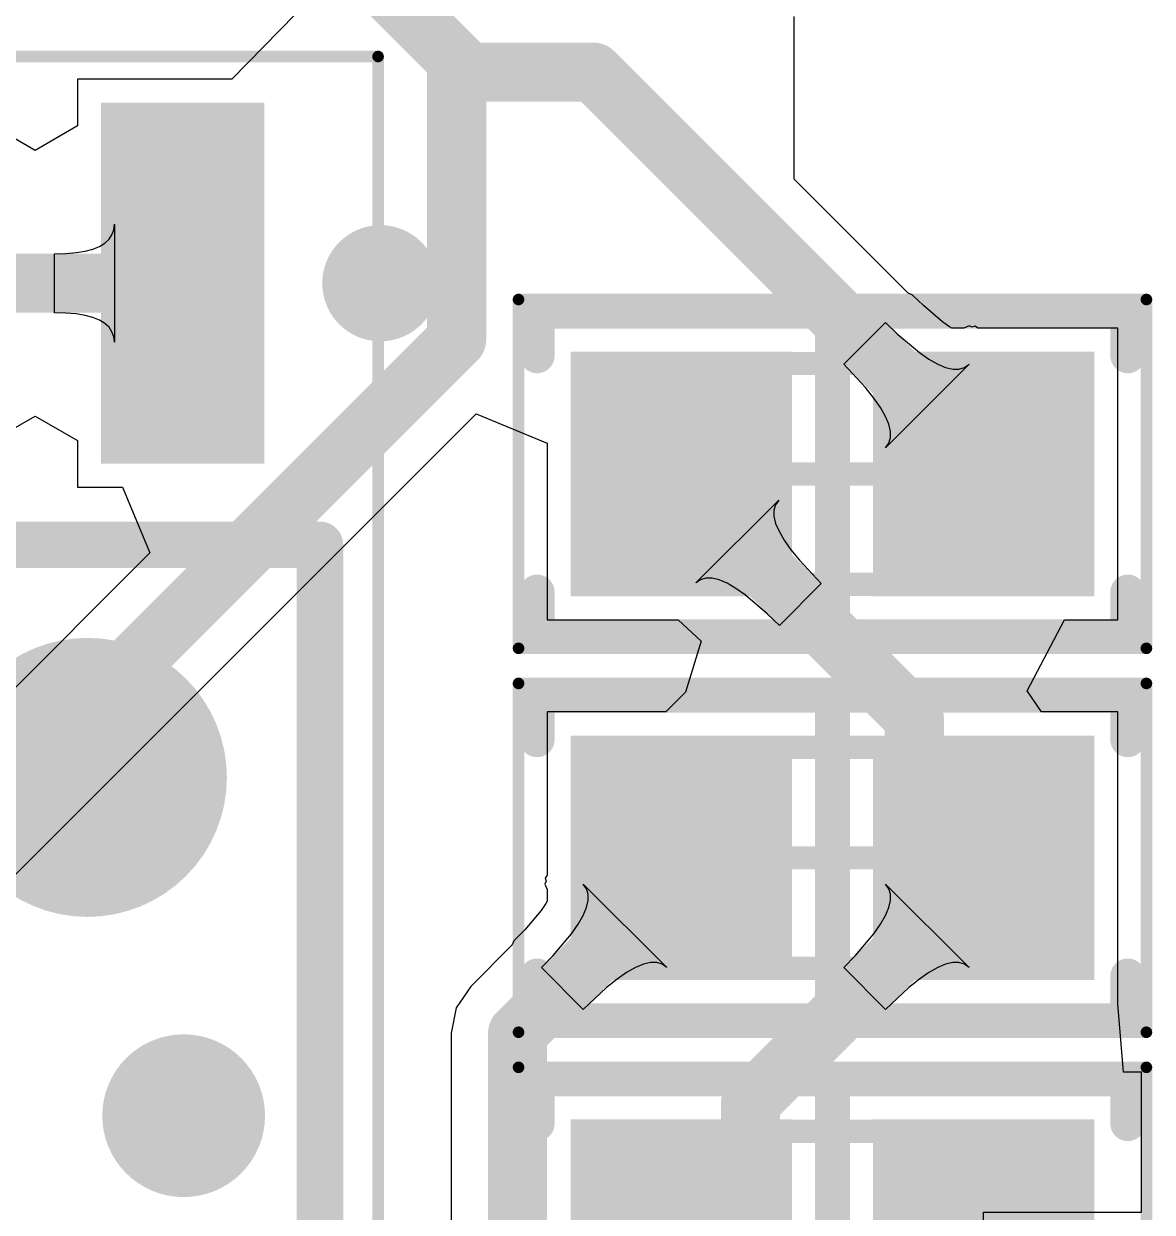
# Model space of a CAD drawing. Header units: millimetres. Extents: x 5.78 to 6.87, y 0.85 to 2.46.
# Drawn here: x 6.2131 to 6.4041, y 1.775 to 1.9762 of the extents above; entities that cross this region are included whole.
import ezdxf

# ---------------------------------------------------------------- set-up
doc = ezdxf.new("R2010")
doc.units = ezdxf.units.MM
doc.header["$MEASUREMENT"] = 0
for name, color, linetype in [('BottomLayer', 5, 'Continuous'), ('Mechanical13', 56, 'Continuous'), ('Mechanical15', 56, 'Continuous'), ('MultiLayer', 9, 'Continuous'), ('TopLayer', 1, 'Continuous'), ('TopOverlay', 2, 'Continuous'), ('TopPaste', 8, 'Continuous'), ('TopSolder', 216, 'Continuous'), ('ViaHoleLayer', 16, 'Continuous')]:
    doc.layers.add(name, color=color, linetype=linetype)

# ---------------------------------------------------------------- blocks, each defined once
blk = doc.blocks.new('34355DA5_B1DA_47C2_A88A_ECF82120A4F7_52')
at = {"layer": 'Mechanical15', "const_width": 0.00197}
for points in [[(-0.14567, -0.18307), (-0.14567, 0.18307)], [(0.14567, 0.18307), (-0.14567, 0.18307)]]:
    blk.add_lwpolyline(points, dxfattribs=at)
at = {"layer": 'Mechanical15', "const_width": 0.000984}
blk.add_lwpolyline([(-0.14616, 0.18307, 1), (-0.14518, 0.18307, 1)], format="xyb", close=True, dxfattribs=at)
blk.add_lwpolyline([(-0.14616, 0.18307, 1), (-0.14518, 0.18307, 1)], format="xyb", close=True, dxfattribs=at)
at = {"layer": 'TopLayer'}
blk.add_solid([(-0.07874, 0.13819), (-0.07874, 0.16181), (-0.13583, 0.13819), (-0.13583, 0.16181)], dxfattribs=at)
at = {"layer": 'TopOverlay'}
for points, const_width in [([(-0.10236, 0.18346, 1), (-0.1122, 0.18346, 1)], 0.00984), ([(-0.11467, 0.18346, 1), (-0.10974, 0.18346, 1)], 0.00492), ([(-0.10482, 0.18346, 1), (-0.0999, 0.18346, 1)], 0.00492), ([(-0.06496, 0.17323, 1), (-0.06102, 0.17323, 1)], 0.00394), ([(-0.06496, 0.17323, 1), (-0.06102, 0.17323, 1)], 0.00394), ([(-0.01181, 0.13386, 1), (-0.03543, 0.13386, 1)], 0.02362), ([(-0.04134, 0.13386, 1), (-0.02953, 0.13386, 1)], 0.01181), ([(-0.01772, 0.13386, 1), (-0.00591, 0.13386, 1)], 0.01181)]:
    blk.add_lwpolyline(points, format="xyb", close=True, dxfattribs=dict(at, const_width=const_width))
at = {"layer": 'TopOverlay', "const_width": 0.00787}
for points in [[(-0.06299, -0.17323), (-0.06299, 0.17323)], [(0.06299, 0.17323), (-0.06299, 0.17323)]]:
    blk.add_lwpolyline(points, dxfattribs=at)
at = {"layer": 'TopPaste'}
blk.add_solid([(-0.07874, 0.13819), (-0.07874, 0.16181), (-0.13583, 0.13819), (-0.13583, 0.16181)], dxfattribs=at)
at = {"layer": 'TopSolder'}
blk.add_solid([(-0.07674, 0.13619), (-0.07674, 0.16381), (-0.13783, 0.13619), (-0.13783, 0.16381)], dxfattribs=at)
blk = doc.blocks.new('RES_0603_1608_70')
at = {"layer": 'Mechanical13', "const_width": 0.00394}
for points in [[(-0.03445, 0.0187), (-0.03445, -0.0187)], [(0.03445, 0.0187), (-0.03445, 0.0187)], [(0.03445, 0.0187), (0.03445, -0.0187)], [(0.03445, -0.0187), (-0.03445, -0.0187)]]:
    blk.add_lwpolyline(points, dxfattribs=at)
at = {"layer": 'Mechanical13', "const_width": 0.00197}
for points in [[(-0.03543, 0.0187, 1), (-0.03346, 0.0187, 1)], [(-0.03543, 0.0187, 1), (-0.03346, 0.0187, 1)], [(0.03346, 0.0187, 1), (0.03543, 0.0187, 1)], [(0.03346, 0.0187, 1), (0.03543, 0.0187, 1)], [(-0.03543, -0.0187, 1), (-0.03346, -0.0187, 1)], [(-0.03543, -0.0187, 1), (-0.03346, -0.0187, 1)], [(0.03346, -0.0187, 1), (0.03543, -0.0187, 1)], [(0.03346, -0.0187, 1), (0.03543, -0.0187, 1)]]:
    blk.add_lwpolyline(points, format="xyb", close=True, dxfattribs=at)
at = {"layer": 'Mechanical15'}
for points, const_width in [([(-0.05315, 0.02953), (-0.05315, -0.02953)], 0.00197), ([(0.05315, 0.02953), (-0.05315, 0.02953)], 0.00197), ([(0.05315, 0.02953), (0.05315, -0.02953)], 0.00197), ([(0, 0.0187), (0, -0.0187)], 0.00394), ([(0.0187, 0), (-0.0187, 0)], 0.00394), ([(0.05315, -0.02953), (-0.05315, -0.02953)], 0.00197)]:
    blk.add_lwpolyline(points, dxfattribs=dict(at, const_width=const_width))
for points, const_width in [([(-0.05364, 0.02953, 1), (-0.05266, 0.02953, 1)], 0.000984), ([(-0.05364, 0.02953, 1), (-0.05266, 0.02953, 1)], 0.000984), ([(0.05266, 0.02953, 1), (0.05364, 0.02953, 1)], 0.000984), ([(0.05266, 0.02953, 1), (0.05364, 0.02953, 1)], 0.000984), ([(-0.00098, 0.0187, 1), (0.00098, 0.0187, 1)], 0.00197), ([(-0.01968, 0, 1), (-0.01772, 0, 1)], 0.00197), ([(0.01772, 0, 1), (0.01968, 0, 1)], 0.00197), ([(-0.00098, -0.0187, 1), (0.00098, -0.0187, 1)], 0.00197), ([(-0.05364, -0.02953, 1), (-0.05266, -0.02953, 1)], 0.000984), ([(-0.05364, -0.02953, 1), (-0.05266, -0.02953, 1)], 0.000984), ([(0.05266, -0.02953, 1), (0.05364, -0.02953, 1)], 0.000984), ([(0.05266, -0.02953, 1), (0.05364, -0.02953, 1)], 0.000984)]:
    blk.add_lwpolyline(points, format="xyb", close=True, dxfattribs=dict(at, const_width=const_width))
at = {"layer": 'TopLayer'}
for points in [[(-0.00886, -0.0187), (-0.00886, 0.0187), (-0.04232, -0.0187), (-0.04232, 0.0187)], [(0.04232, -0.0187), (0.04232, 0.0187), (0.00886, -0.0187), (0.00886, 0.0187)]]:
    blk.add_solid(points, dxfattribs=at)
at = {"layer": 'TopOverlay', "const_width": 0.00591}
for points in [[(-0.05, 0.02756), (-0.05, 0.02)], [(0.05, 0.02756), (-0.05, 0.02756)], [(0, 0.02756), (0, -0.02756)], [(0.05, 0.02756), (0.05, 0.02)], [(-0.05, -0.02), (-0.05, -0.02756)], [(0.05, -0.02), (0.05, -0.02756)], [(0.05, -0.02756), (-0.05, -0.02756)]]:
    blk.add_lwpolyline(points, dxfattribs=at)
at = {"layer": 'TopOverlay', "const_width": 0.00295}
for points in [[(-0.05148, 0.02756, 1), (-0.04852, 0.02756, 1)], [(-0.05148, 0.02756, 1), (-0.04852, 0.02756, 1)], [(-0.00148, 0.02756, 1), (0.00148, 0.02756, 1)], [(0.04852, 0.02756, 1), (0.05148, 0.02756, 1)], [(0.04852, 0.02756, 1), (0.05148, 0.02756, 1)], [(-0.05148, 0.02, 1), (-0.04852, 0.02, 1)], [(0.04852, 0.02, 1), (0.05148, 0.02, 1)], [(-0.05148, -0.02, 1), (-0.04852, -0.02, 1)], [(0.04852, -0.02, 1), (0.05148, -0.02, 1)], [(-0.05148, -0.02756, 1), (-0.04852, -0.02756, 1)], [(-0.05148, -0.02756, 1), (-0.04852, -0.02756, 1)], [(-0.00148, -0.02756, 1), (0.00148, -0.02756, 1)], [(0.04852, -0.02756, 1), (0.05148, -0.02756, 1)], [(0.04852, -0.02756, 1), (0.05148, -0.02756, 1)]]:
    blk.add_lwpolyline(points, format="xyb", close=True, dxfattribs=at)
at = {"layer": 'TopPaste'}
for points in [[(-0.00886, -0.0187), (-0.00886, 0.0187), (-0.04232, -0.0187), (-0.04232, 0.0187)], [(0.04232, -0.0187), (0.04232, 0.0187), (0.00886, -0.0187), (0.00886, 0.0187)]]:
    blk.add_solid(points, dxfattribs=at)
at = {"layer": 'TopSolder'}
for points in [[(-0.00686, -0.0207), (-0.00686, 0.0207), (-0.04432, -0.0207), (-0.04432, 0.0207)], [(0.04432, -0.0207), (0.04432, 0.0207), (0.00686, -0.0207), (0.00686, 0.0207)]]:
    blk.add_solid(points, dxfattribs=at)
blk = doc.blocks.new('RES_0603_1608_71')
at = {"layer": 'Mechanical13', "const_width": 0.00394}
for points in [[(-0.03445, 0.0187), (-0.03445, -0.0187)], [(0.03445, 0.0187), (-0.03445, 0.0187)], [(0.03445, 0.0187), (0.03445, -0.0187)], [(0.03445, -0.0187), (-0.03445, -0.0187)]]:
    blk.add_lwpolyline(points, dxfattribs=at)
at = {"layer": 'Mechanical13', "const_width": 0.00197}
for points in [[(-0.03543, 0.0187, 1), (-0.03346, 0.0187, 1)], [(-0.03543, 0.0187, 1), (-0.03346, 0.0187, 1)], [(0.03346, 0.0187, 1), (0.03543, 0.0187, 1)], [(0.03346, 0.0187, 1), (0.03543, 0.0187, 1)], [(-0.03543, -0.0187, 1), (-0.03346, -0.0187, 1)], [(-0.03543, -0.0187, 1), (-0.03346, -0.0187, 1)], [(0.03346, -0.0187, 1), (0.03543, -0.0187, 1)], [(0.03346, -0.0187, 1), (0.03543, -0.0187, 1)]]:
    blk.add_lwpolyline(points, format="xyb", close=True, dxfattribs=at)
at = {"layer": 'Mechanical15'}
for points, const_width in [([(-0.05315, 0.02953), (-0.05315, -0.02953)], 0.00197), ([(0.05315, 0.02953), (-0.05315, 0.02953)], 0.00197), ([(0.05315, 0.02953), (0.05315, -0.02953)], 0.00197), ([(0, 0.0187), (0, -0.0187)], 0.00394), ([(0.0187, 0), (-0.0187, 0)], 0.00394), ([(0.05315, -0.02953), (-0.05315, -0.02953)], 0.00197)]:
    blk.add_lwpolyline(points, dxfattribs=dict(at, const_width=const_width))
for points, const_width in [([(-0.05364, 0.02953, 1), (-0.05266, 0.02953, 1)], 0.000984), ([(-0.05364, 0.02953, 1), (-0.05266, 0.02953, 1)], 0.000984), ([(0.05266, 0.02953, 1), (0.05364, 0.02953, 1)], 0.000984), ([(0.05266, 0.02953, 1), (0.05364, 0.02953, 1)], 0.000984), ([(-0.00098, 0.0187, 1), (0.00098, 0.0187, 1)], 0.00197), ([(-0.01968, 0, 1), (-0.01772, 0, 1)], 0.00197), ([(0.01772, 0, 1), (0.01968, 0, 1)], 0.00197), ([(-0.00098, -0.0187, 1), (0.00098, -0.0187, 1)], 0.00197), ([(-0.05364, -0.02953, 1), (-0.05266, -0.02953, 1)], 0.000984), ([(-0.05364, -0.02953, 1), (-0.05266, -0.02953, 1)], 0.000984), ([(0.05266, -0.02953, 1), (0.05364, -0.02953, 1)], 0.000984), ([(0.05266, -0.02953, 1), (0.05364, -0.02953, 1)], 0.000984)]:
    blk.add_lwpolyline(points, format="xyb", close=True, dxfattribs=dict(at, const_width=const_width))
at = {"layer": 'TopLayer'}
for points in [[(-0.00886, -0.0187), (-0.00886, 0.0187), (-0.04232, -0.0187), (-0.04232, 0.0187)], [(0.04232, -0.0187), (0.04232, 0.0187), (0.00886, -0.0187), (0.00886, 0.0187)]]:
    blk.add_solid(points, dxfattribs=at)
at = {"layer": 'TopOverlay', "const_width": 0.00591}
for points in [[(-0.05, 0.02756), (-0.05, 0.02)], [(0.05, 0.02756), (-0.05, 0.02756)], [(0, 0.02756), (0, -0.02756)], [(0.05, 0.02756), (0.05, 0.02)], [(-0.05, -0.02), (-0.05, -0.02756)], [(0.05, -0.02), (0.05, -0.02756)], [(0.05, -0.02756), (-0.05, -0.02756)]]:
    blk.add_lwpolyline(points, dxfattribs=at)
at = {"layer": 'TopOverlay', "const_width": 0.00295}
for points in [[(-0.05148, 0.02756, 1), (-0.04852, 0.02756, 1)], [(-0.05148, 0.02756, 1), (-0.04852, 0.02756, 1)], [(-0.00148, 0.02756, 1), (0.00148, 0.02756, 1)], [(0.04852, 0.02756, 1), (0.05148, 0.02756, 1)], [(0.04852, 0.02756, 1), (0.05148, 0.02756, 1)], [(-0.05148, 0.02, 1), (-0.04852, 0.02, 1)], [(0.04852, 0.02, 1), (0.05148, 0.02, 1)], [(-0.05148, -0.02, 1), (-0.04852, -0.02, 1)], [(0.04852, -0.02, 1), (0.05148, -0.02, 1)], [(-0.05148, -0.02756, 1), (-0.04852, -0.02756, 1)], [(-0.05148, -0.02756, 1), (-0.04852, -0.02756, 1)], [(-0.00148, -0.02756, 1), (0.00148, -0.02756, 1)], [(0.04852, -0.02756, 1), (0.05148, -0.02756, 1)], [(0.04852, -0.02756, 1), (0.05148, -0.02756, 1)]]:
    blk.add_lwpolyline(points, format="xyb", close=True, dxfattribs=at)
at = {"layer": 'TopPaste'}
for points in [[(-0.00886, -0.0187), (-0.00886, 0.0187), (-0.04232, -0.0187), (-0.04232, 0.0187)], [(0.04232, -0.0187), (0.04232, 0.0187), (0.00886, -0.0187), (0.00886, 0.0187)]]:
    blk.add_solid(points, dxfattribs=at)
at = {"layer": 'TopSolder'}
for points in [[(-0.00686, -0.0207), (-0.00686, 0.0207), (-0.04432, -0.0207), (-0.04432, 0.0207)], [(0.04432, -0.0207), (0.04432, 0.0207), (0.00686, -0.0207), (0.00686, 0.0207)]]:
    blk.add_solid(points, dxfattribs=at)
blk = doc.blocks.new('RES_0603_1608_72')
at = {"layer": 'Mechanical13', "const_width": 0.00394}
for points in [[(-0.03445, 0.0187), (-0.03445, -0.0187)], [(0.03445, 0.0187), (-0.03445, 0.0187)], [(0.03445, 0.0187), (0.03445, -0.0187)], [(0.03445, -0.0187), (-0.03445, -0.0187)]]:
    blk.add_lwpolyline(points, dxfattribs=at)
at = {"layer": 'Mechanical13', "const_width": 0.00197}
for points in [[(-0.03543, 0.0187, 1), (-0.03346, 0.0187, 1)], [(-0.03543, 0.0187, 1), (-0.03346, 0.0187, 1)], [(0.03346, 0.0187, 1), (0.03543, 0.0187, 1)], [(0.03346, 0.0187, 1), (0.03543, 0.0187, 1)], [(-0.03543, -0.0187, 1), (-0.03346, -0.0187, 1)], [(-0.03543, -0.0187, 1), (-0.03346, -0.0187, 1)], [(0.03346, -0.0187, 1), (0.03543, -0.0187, 1)], [(0.03346, -0.0187, 1), (0.03543, -0.0187, 1)]]:
    blk.add_lwpolyline(points, format="xyb", close=True, dxfattribs=at)
at = {"layer": 'Mechanical15'}
for points, const_width in [([(-0.05315, 0.02953), (-0.05315, -0.02953)], 0.00197), ([(0.05315, 0.02953), (-0.05315, 0.02953)], 0.00197), ([(0.05315, 0.02953), (0.05315, -0.02953)], 0.00197), ([(0, 0.0187), (0, -0.0187)], 0.00394), ([(0.0187, 0), (-0.0187, 0)], 0.00394), ([(0.05315, -0.02953), (-0.05315, -0.02953)], 0.00197)]:
    blk.add_lwpolyline(points, dxfattribs=dict(at, const_width=const_width))
for points, const_width in [([(-0.05364, 0.02953, 1), (-0.05266, 0.02953, 1)], 0.000984), ([(-0.05364, 0.02953, 1), (-0.05266, 0.02953, 1)], 0.000984), ([(0.05266, 0.02953, 1), (0.05364, 0.02953, 1)], 0.000984), ([(0.05266, 0.02953, 1), (0.05364, 0.02953, 1)], 0.000984), ([(-0.00098, 0.0187, 1), (0.00098, 0.0187, 1)], 0.00197), ([(-0.01968, 0, 1), (-0.01772, 0, 1)], 0.00197), ([(0.01772, 0, 1), (0.01968, 0, 1)], 0.00197), ([(-0.00098, -0.0187, 1), (0.00098, -0.0187, 1)], 0.00197), ([(-0.05364, -0.02953, 1), (-0.05266, -0.02953, 1)], 0.000984), ([(-0.05364, -0.02953, 1), (-0.05266, -0.02953, 1)], 0.000984), ([(0.05266, -0.02953, 1), (0.05364, -0.02953, 1)], 0.000984), ([(0.05266, -0.02953, 1), (0.05364, -0.02953, 1)], 0.000984)]:
    blk.add_lwpolyline(points, format="xyb", close=True, dxfattribs=dict(at, const_width=const_width))
at = {"layer": 'TopLayer'}
for points in [[(-0.00886, -0.0187), (-0.00886, 0.0187), (-0.04232, -0.0187), (-0.04232, 0.0187)], [(0.04232, -0.0187), (0.04232, 0.0187), (0.00886, -0.0187), (0.00886, 0.0187)]]:
    blk.add_solid(points, dxfattribs=at)
at = {"layer": 'TopOverlay', "const_width": 0.00591}
for points in [[(-0.05, 0.02756), (-0.05, 0.02)], [(0.05, 0.02756), (-0.05, 0.02756)], [(0, 0.02756), (0, -0.02756)], [(0.05, 0.02756), (0.05, 0.02)], [(-0.05, -0.02), (-0.05, -0.02756)], [(0.05, -0.02), (0.05, -0.02756)], [(0.05, -0.02756), (-0.05, -0.02756)]]:
    blk.add_lwpolyline(points, dxfattribs=at)
at = {"layer": 'TopOverlay', "const_width": 0.00295}
for points in [[(-0.05148, 0.02756, 1), (-0.04852, 0.02756, 1)], [(-0.05148, 0.02756, 1), (-0.04852, 0.02756, 1)], [(-0.00148, 0.02756, 1), (0.00148, 0.02756, 1)], [(0.04852, 0.02756, 1), (0.05148, 0.02756, 1)], [(0.04852, 0.02756, 1), (0.05148, 0.02756, 1)], [(-0.05148, 0.02, 1), (-0.04852, 0.02, 1)], [(0.04852, 0.02, 1), (0.05148, 0.02, 1)], [(-0.05148, -0.02, 1), (-0.04852, -0.02, 1)], [(0.04852, -0.02, 1), (0.05148, -0.02, 1)], [(-0.05148, -0.02756, 1), (-0.04852, -0.02756, 1)], [(-0.05148, -0.02756, 1), (-0.04852, -0.02756, 1)], [(-0.00148, -0.02756, 1), (0.00148, -0.02756, 1)], [(0.04852, -0.02756, 1), (0.05148, -0.02756, 1)], [(0.04852, -0.02756, 1), (0.05148, -0.02756, 1)]]:
    blk.add_lwpolyline(points, format="xyb", close=True, dxfattribs=at)
at = {"layer": 'TopPaste'}
for points in [[(-0.00886, -0.0187), (-0.00886, 0.0187), (-0.04232, -0.0187), (-0.04232, 0.0187)], [(0.04232, -0.0187), (0.04232, 0.0187), (0.00886, -0.0187), (0.00886, 0.0187)]]:
    blk.add_solid(points, dxfattribs=at)
at = {"layer": 'TopSolder'}
for points in [[(-0.00686, -0.0207), (-0.00686, 0.0207), (-0.04432, -0.0207), (-0.04432, 0.0207)], [(0.04432, -0.0207), (0.04432, 0.0207), (0.00686, -0.0207), (0.00686, 0.0207)]]:
    blk.add_solid(points, dxfattribs=at)

msp = doc.modelspace()

# ---------------------------------------------------------------- linework, layer by layer
at = {"layer": 'BottomLayer', "const_width": 0.01378}
msp.add_lwpolyline([(6.23327, 1.79134, 1), (6.24705, 1.79134, 1)], format="xyb", close=True, dxfattribs=at)
at = {"layer": 'MultiLayer', "const_width": 0.01378}
msp.add_lwpolyline([(6.23327, 1.79134, 1), (6.24705, 1.79134, 1)], format="xyb", close=True, dxfattribs=at)
at = {"layer": 'TopLayer'}
for p, q in [((6.25908, 1.97785), (6.2483, 1.96683)), ((6.34351, 1.94991), (6.34351, 1.97743)), ((6.2483, 1.96683), (6.22219, 1.96683)), ((6.22219, 1.96683), (6.22219, 1.95892)), ((6.215, 1.95477), (6.20781, 1.95892)), ((6.22219, 1.95892), (6.215, 1.95477)), ((6.36284, 1.93058), (6.34351, 1.94991)), ((6.22833, 1.94133), (6.22843, 1.94228)), ((6.22843, 1.94228), (6.22843, 1.92228)), ((6.22681, 1.93908), (6.22752, 1.93973)), ((6.22752, 1.93973), (6.22802, 1.94048)), ((6.22802, 1.94048), (6.22833, 1.94133)), ((6.22195, 1.93748), (6.22347, 1.93773)), ((6.22347, 1.93773), (6.22479, 1.93808)), ((6.22479, 1.93808), (6.2259, 1.93853)), ((6.2259, 1.93853), (6.22681, 1.93908)), ((6.21831, 1.93728), (6.22023, 1.93733)), ((6.21831, 1.92728), (6.21831, 1.93728)), ((6.22023, 1.93733), (6.22195, 1.93748)), ((6.36349, 1.93032), (6.36284, 1.93058)), ((6.36539, 1.92849), (6.36349, 1.93032)), ((6.36867, 1.92572), (6.36539, 1.92849)), ((6.22023, 1.92723), (6.21831, 1.92728)), ((6.22195, 1.92708), (6.22023, 1.92723)), ((6.22347, 1.92683), (6.22195, 1.92708)), ((6.22479, 1.92648), (6.22347, 1.92683)), ((6.2259, 1.92603), (6.22479, 1.92648)), ((6.22681, 1.92548), (6.2259, 1.92603)), ((6.35191, 1.91858), (6.35898, 1.92565)), ((6.35898, 1.92565), (6.36103, 1.92367)), ((6.3698, 1.92493), (6.36867, 1.92572)), ((6.22752, 1.92483), (6.22681, 1.92548)), ((6.22802, 1.92408), (6.22752, 1.92483)), ((6.22833, 1.92323), (6.22802, 1.92408)), ((6.36103, 1.92367), (6.36471, 1.92056)), ((6.3702, 1.9247), (6.3698, 1.92493)), ((6.37222, 1.9247), (6.3702, 1.9247)), ((6.37312, 1.92508), (6.37222, 1.9247)), ((6.37361, 1.92487), (6.37312, 1.92508)), ((6.37413, 1.925), (6.37361, 1.92487)), ((6.37461, 1.9247), (6.37413, 1.925)), ((6.39832, 1.9247), (6.37461, 1.9247)), ((6.39832, 1.8753), (6.39832, 1.9247)), ((6.22843, 1.92228), (6.22833, 1.92323)), ((6.36471, 1.92056), (6.36633, 1.91943)), ((6.35558, 1.91462), (6.35191, 1.91858)), ((6.37312, 1.91858), (6.35898, 1.90444)), ((6.36633, 1.91943), (6.36782, 1.91858)), ((6.36782, 1.91858), (6.36916, 1.91802)), ((6.36916, 1.91802), (6.37036, 1.91773)), ((6.37036, 1.91773), (6.37142, 1.91773)), ((6.37142, 1.91773), (6.37234, 1.91802)), ((6.37234, 1.91802), (6.37312, 1.91858)), ((6.357, 1.91285), (6.35558, 1.91462)), ((6.35813, 1.91123), (6.357, 1.91285)), ((6.20356, 1.82408), (6.28968, 1.91019)), ((6.20781, 1.90565), (6.215, 1.9098)), ((6.215, 1.9098), (6.22219, 1.90565)), ((6.28968, 1.91019), (6.30168, 1.90522)), ((6.35898, 1.90974), (6.35813, 1.91123)), ((6.35954, 1.9084), (6.35898, 1.90974)), ((6.35983, 1.9072), (6.35954, 1.9084)), ((6.22219, 1.90565), (6.22219, 1.89774)), ((6.35954, 1.90522), (6.35983, 1.90614)), ((6.35983, 1.90614), (6.35983, 1.9072)), ((6.30168, 1.90522), (6.30168, 1.8753)), ((6.35898, 1.90444), (6.35954, 1.90522)), ((6.22219, 1.89774), (6.22983, 1.89774)), ((6.22983, 1.89774), (6.23442, 1.88665)), ((6.32688, 1.88154), (6.3409, 1.89556)), ((6.3409, 1.89556), (6.34035, 1.89479)), ((6.34035, 1.89479), (6.34008, 1.89388)), ((6.34008, 1.89388), (6.34009, 1.89283)), ((6.34009, 1.89283), (6.34038, 1.89163)), ((6.34038, 1.89163), (6.34096, 1.89029)), ((6.34096, 1.89029), (6.34182, 1.8888)), ((6.34182, 1.8888), (6.34297, 1.88717)), ((6.23442, 1.88665), (6.19099, 1.84322)), ((6.34297, 1.88717), (6.34439, 1.8854)), ((6.34439, 1.8854), (6.34809, 1.88142)), ((6.32765, 1.88209), (6.32688, 1.88154)), ((6.32856, 1.88236), (6.32765, 1.88209)), ((6.32961, 1.88235), (6.32856, 1.88236)), ((6.33081, 1.88206), (6.32961, 1.88235)), ((6.33215, 1.88148), (6.33081, 1.88206)), ((6.33364, 1.88062), (6.33215, 1.88148)), ((6.34809, 1.88142), (6.34102, 1.87435)), ((6.33527, 1.87948), (6.33364, 1.88062)), ((6.33896, 1.87634), (6.33527, 1.87948)), ((6.34102, 1.87435), (6.33896, 1.87634)), ((6.30168, 1.8753), (6.32388, 1.8753)), ((6.32388, 1.8753), (6.32775, 1.8717)), ((6.38295, 1.8633), (6.38928, 1.8753)), ((6.38928, 1.8753), (6.39832, 1.8753)), ((6.32775, 1.8717), (6.32514, 1.86305)), ((6.38541, 1.8597), (6.38295, 1.8633)), ((6.32514, 1.86305), (6.32181, 1.8597)), ((6.32181, 1.8597), (6.30168, 1.8597)), ((6.30168, 1.8597), (6.30168, 1.83206)), ((6.39832, 1.8597), (6.38541, 1.8597)), ((6.39832, 1.8103), (6.39832, 1.8597)), ((6.30151, 1.83105), (6.3013, 1.83056)), ((6.30168, 1.83206), (6.30138, 1.83157)), ((6.30138, 1.83157), (6.30151, 1.83105)), ((6.3013, 1.83056), (6.30168, 1.82966)), ((6.30168, 1.82966), (6.30168, 1.82764)), ((6.30836, 1.82978), (6.3078, 1.83056)), ((6.3078, 1.83056), (6.32194, 1.81642)), ((6.30865, 1.82886), (6.30836, 1.82978)), ((6.35954, 1.82978), (6.35898, 1.83056)), ((6.35898, 1.83056), (6.37312, 1.81642)), ((6.35983, 1.82886), (6.35954, 1.82978)), ((6.30145, 1.82725), (6.30066, 1.82611)), ((6.30168, 1.82764), (6.30145, 1.82725)), ((6.30836, 1.8266), (6.30865, 1.8278)), ((6.30865, 1.8278), (6.30865, 1.82886)), ((6.35954, 1.8266), (6.35983, 1.8278)), ((6.35983, 1.8278), (6.35983, 1.82886)), ((6.30066, 1.82611), (6.29789, 1.82283)), ((6.30695, 1.82377), (6.3078, 1.82526)), ((6.3078, 1.82526), (6.30836, 1.8266)), ((6.35813, 1.82377), (6.35898, 1.82526)), ((6.35898, 1.82526), (6.35954, 1.8266)), ((6.30582, 1.82215), (6.30695, 1.82377)), ((6.357, 1.82215), (6.35813, 1.82377)), ((6.29789, 1.82283), (6.29605, 1.82093)), ((6.30271, 1.81847), (6.30582, 1.82215)), ((6.35389, 1.81847), (6.357, 1.82215)), ((6.2958, 1.82028), (6.28875, 1.81323)), ((6.29605, 1.82093), (6.2958, 1.82028)), ((6.30073, 1.81642), (6.30271, 1.81847)), ((6.31798, 1.81698), (6.31664, 1.81642)), ((6.31918, 1.81727), (6.31798, 1.81698)), ((6.32024, 1.81727), (6.31918, 1.81727)), ((6.32116, 1.81698), (6.32024, 1.81727)), ((6.32194, 1.81642), (6.32116, 1.81698)), ((6.35191, 1.81642), (6.35389, 1.81847)), ((6.36916, 1.81698), (6.36782, 1.81642)), ((6.37036, 1.81727), (6.36916, 1.81698)), ((6.37142, 1.81727), (6.37036, 1.81727)), ((6.37234, 1.81698), (6.37142, 1.81727)), ((6.37312, 1.81642), (6.37234, 1.81698)), ((6.3078, 1.80935), (6.30073, 1.81642)), ((6.31515, 1.81557), (6.31353, 1.81444)), ((6.31664, 1.81642), (6.31515, 1.81557)), ((6.35898, 1.80935), (6.35191, 1.81642)), ((6.36633, 1.81557), (6.36471, 1.81444)), ((6.36782, 1.81642), (6.36633, 1.81557)), ((6.28875, 1.81323), (6.28632, 1.80959)), ((6.31176, 1.81303), (6.3078, 1.80935)), ((6.31353, 1.81444), (6.31176, 1.81303)), ((6.36294, 1.81303), (6.35898, 1.80935)), ((6.36471, 1.81444), (6.36294, 1.81303)), ((6.28632, 1.80959), (6.28546, 1.8053)), ((6.39929, 1.7987), (6.39832, 1.8103)), ((6.39832, 1.8103), (6.39832, 1.8103)), ((6.28546, 1.8053), (6.28546, 1.8053)), ((6.28546, 1.8053), (6.28546, 1.67)), ((6.40232, 1.7987), (6.39929, 1.7987)), ((6.40232, 1.775), (6.40232, 1.7987)), ((6.37559, 1.765), (6.37559, 1.775)), ((6.37559, 1.775), (6.40232, 1.775))]:
    msp.add_line(p, q, dxfattribs=at)
at = {"layer": 'TopLayer', "const_width": 0.01}
for points in [[(6.24697, 2.00941), (6.28638, 1.97)], [(6.24697, 2.00941), (6.28835, 1.96803)], [(6.28638, 1.92275), (6.28638, 1.97)], [(6.28835, 1.96803), (6.30953, 1.96803)], [(6.30953, 1.96803), (6.37559, 1.90197)], [(6.19, 1.93228), (6.24, 1.93228)], [(6.19563, 1.83201), (6.28638, 1.92275)], [(6.37559, 1.9), (6.37559, 1.90197)], [(6.32441, 1.89803), (6.32441, 1.9)], [(6.32441, 1.89803), (6.36386, 1.85858)], [(6.36386, 1.84614), (6.36386, 1.85858)], [(6.36386, 1.84614), (6.365, 1.845)], [(6.32441, 1.83303), (6.32441, 1.835)], [(6.37559, 1.83303), (6.37559, 1.835)], [(6.29668, 1.8053), (6.32441, 1.83303)], [(6.33614, 1.79358), (6.37559, 1.83303)], [(6.29668, 1.67), (6.29668, 1.8053)], [(6.33614, 1.7837), (6.33614, 1.79358)], [(6.33244, 1.78), (6.33614, 1.7837)], [(6.33, 1.78), (6.33244, 1.78)], [(6.32441, 1.71059), (6.32441, 1.77)]]:
    msp.add_lwpolyline(points, dxfattribs=at)
at = {"layer": 'TopLayer'}
for points, const_width in [([(6.28388, 1.97, 1), (6.28888, 1.97, 1)], 0.005), ([(6.28388, 1.97, 1), (6.28888, 1.97, 1)], 0.005), ([(6.28585, 1.96803, 1), (6.29085, 1.96803, 1)], 0.005), ([(6.28585, 1.96803, 1), (6.29085, 1.96803, 1)], 0.005), ([(6.30703, 1.96803, 1), (6.31203, 1.96803, 1)], 0.005), ([(6.30703, 1.96803, 1), (6.31203, 1.96803, 1)], 0.005), ([(6.2375, 1.93228, 1), (6.2425, 1.93228, 1)], 0.005), ([(6.28388, 1.92275, 1), (6.28888, 1.92275, 1)], 0.005), ([(6.28388, 1.92275, 1), (6.28888, 1.92275, 1)], 0.005), ([(6.37309, 1.90197, 1), (6.37809, 1.90197, 1)], 0.005), ([(6.37309, 1.90197, 1), (6.37809, 1.90197, 1)], 0.005), ([(6.32191, 1.9, 1), (6.32691, 1.9, 1)], 0.005), ([(6.37309, 1.9, 1), (6.37809, 1.9, 1)], 0.005), ([(6.32191, 1.89803, 1), (6.32691, 1.89803, 1)], 0.005), ([(6.32191, 1.89803, 1), (6.32691, 1.89803, 1)], 0.005), ([(6.36136, 1.85858, 1), (6.36636, 1.85858, 1)], 0.005), ([(6.36136, 1.85858, 1), (6.36636, 1.85858, 1)], 0.005), ([(6.36136, 1.84614, 1), (6.36636, 1.84614, 1)], 0.005), ([(6.36136, 1.84614, 1), (6.36636, 1.84614, 1)], 0.005), ([(6.3625, 1.845, 1), (6.3675, 1.845, 1)], 0.005), ([(6.32191, 1.835, 1), (6.32691, 1.835, 1)], 0.005), ([(6.37309, 1.835, 1), (6.37809, 1.835, 1)], 0.005), ([(6.32191, 1.83303, 1), (6.32691, 1.83303, 1)], 0.005), ([(6.32191, 1.83303, 1), (6.32691, 1.83303, 1)], 0.005), ([(6.37309, 1.83303, 1), (6.37809, 1.83303, 1)], 0.005), ([(6.37309, 1.83303, 1), (6.37809, 1.83303, 1)], 0.005), ([(6.29418, 1.8053, 1), (6.29918, 1.8053, 1)], 0.005), ([(6.29418, 1.8053, 1), (6.29918, 1.8053, 1)], 0.005), ([(6.23327, 1.79134, 1), (6.24705, 1.79134, 1)], 0.01378), ([(6.33364, 1.79358, 1), (6.33864, 1.79358, 1)], 0.005), ([(6.33364, 1.79358, 1), (6.33864, 1.79358, 1)], 0.005), ([(6.33364, 1.7837, 1), (6.33864, 1.7837, 1)], 0.005), ([(6.33364, 1.7837, 1), (6.33864, 1.7837, 1)], 0.005), ([(6.3275, 1.78, 1), (6.3325, 1.78, 1)], 0.005), ([(6.32994, 1.78, 1), (6.33494, 1.78, 1)], 0.005), ([(6.32994, 1.78, 1), (6.33494, 1.78, 1)], 0.005), ([(6.32191, 1.77, 1), (6.32691, 1.77, 1)], 0.005)]:
    msp.add_lwpolyline(points, format="xyb", close=True, dxfattribs=dict(at, const_width=const_width))
at = {"layer": 'ViaHoleLayer', "const_width": 0.00689}
msp.add_lwpolyline([(6.23671, 1.79134, 1), (6.2436, 1.79134, 1)], format="xyb", close=True, dxfattribs=at)

# ---------------------------------------------------------------- block references
for name, p, rotation in [('34355DA5_B1DA_47C2_A88A_ECF82120A4F7_52', (6.09, 1.825), 270), ('RES_0603_1608_71', (6.35, 1.9), 180), ('RES_0603_1608_72', (6.35, 1.835), 180), ('RES_0603_1608_70', (6.35, 1.77), 180)]:
    msp.add_blockref(name, p, dxfattribs=dict(rotation=rotation))

doc.saveas('drawing.dxf')
